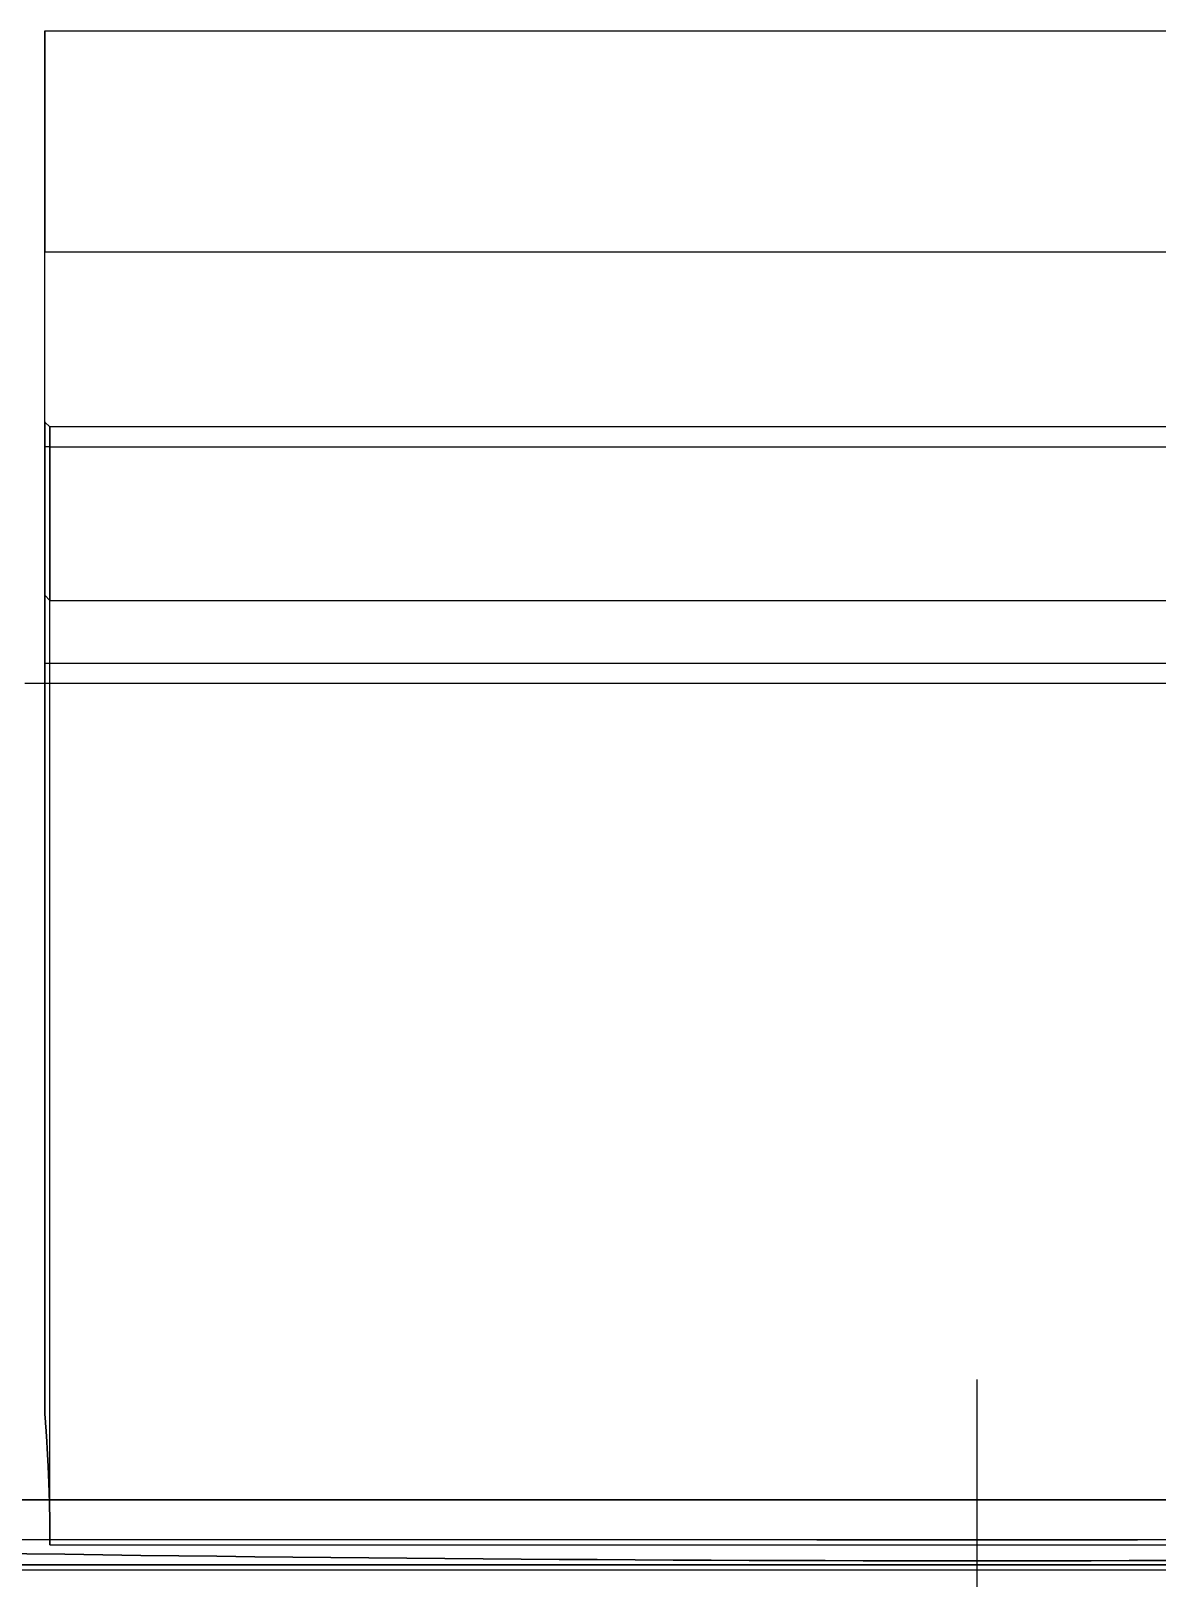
# Model space of a CAD drawing. Extents: x -20.3 to 9, y -60.3 to 4.7.
# Drawn here: x -2.95 to 0.561, y -0.119 to 4.707 of the extents above; entities that cross this region are included whole.
import ezdxf

# ---------------------------------------------------------------- set-up
doc = ezdxf.new("R2010")
doc.units = 0
doc.layers.get('0').update_dxf_attribs({"linetype": 'CONTINUOUS'})

# ---------------------------------------------------------------- blocks, each defined once
blk = doc.blocks.new('*U12')
at = {"color": 1}
for p, q in [((-2.9688, 2.6719, -8.4176), (2.9687, 2.6719, -8.4176)), ((-2.9844, -0.0937, -7.5744), (2.9844, -0.0937, -7.5744)), ((2.9687, -0.0781, -7.6364), (-2.9688, -0.0781, -7.6364))]:
    blk.add_line(p, q, dxfattribs=at)
at = {"color": 1, "extrusion": (2e-16, -1.2e-15, -1)}
blk.add_line((-2.9688, 2.6719, -8.4176), (2.9687, 2.6719, -8.4176), dxfattribs=at)
at = {"color": 1, "extrusion": (-2e-16, 0.702339, 0.711842)}
for p, q in [((-2.9844, -0.0937, -7.5744), (2.9844, -0.0937, -7.5744)), ((-2.9688, -0.0781, -7.5899), (2.9688, -0.0781, -7.5899))]:
    blk.add_line(p, q, dxfattribs=at)
at = {"color": 1, "extrusion": (0, 1, -4e-16)}
for p, q in [((-2.9688, -0.0781, -7.5899), (2.9688, -0.0781, -7.5899)), ((2.9687, -0.0781, -7.6364), (-2.9688, -0.0781, -7.6364))]:
    blk.add_line(p, q, dxfattribs=at)
at = {"color": 1}
for points in [[(-5.5627, -0.0781, -20.6132), (-2.4748, -0.0781, -17.5251), (-1.132, -0.0781, -16.1822), (-0.381, -0.0781, -15.431), (0.0988, -0.0781, -14.951), (0.4319, -0.0781, -14.6178), (0.6765, -0.0781, -14.373)], [(0.6765, -0.0781, -11.236), (0.4319, -0.0781, -10.9912), (0.0988, -0.0781, -10.658), (-0.381, -0.0781, -10.178), (-1.132, -0.0781, -9.4268), (-2.4748, -0.0781, -8.0839), (-5.5627, -0.0781, -4.9958)], [(-5.5627, -0.0781, -20.6132), (-2.4748, -0.0781, -17.5251), (-1.132, -0.0781, -16.1822), (-0.381, -0.0781, -15.431), (0.0988, -0.0781, -14.951), (0.4319, -0.0781, -14.6178), (0.6765, -0.0781, -14.373)], [(0.6765, -0.0781, -11.236), (0.4319, -0.0781, -10.9912), (0.0988, -0.0781, -10.658), (-0.381, -0.0781, -10.178), (-1.132, -0.0781, -9.4268), (-2.4748, -0.0781, -8.0839), (-5.5627, -0.0781, -4.9958)], [(1.132, -0.0781, -9.4268), (0.381, -0.0781, -10.178), (-0.0988, -0.0781, -10.658), (-0.4319, -0.0781, -10.9912), (-0.6765, -0.0781, -11.236), (-0.8639, -0.0781, -11.4235), (-1.0119, -0.0781, -11.5717), (-1.1318, -0.0781, -11.6918), (-1.2309, -0.0781, -11.7911), (-1.3142, -0.0781, -11.8746), (-1.3852, -0.0781, -11.9457), (-1.4464, -0.0781, -12.0071), (-1.4997, -0.0781, -12.0606), (-1.5466, -0.0781, -12.1076), (-1.5881, -0.0781, -12.1493), (-1.6251, -0.0781, -12.1865), (-1.6583, -0.0781, -12.2199), (-1.6883, -0.0781, -12.2501), (-1.7155, -0.0781, -12.2774), (-1.7403, -0.0781, -12.3024), (-1.7629, -0.0781, -12.3252), (-1.7837, -0.0781, -12.3462), (-1.8029, -0.0781, -12.3655), (-1.8206, -0.0781, -12.3834), (-1.837, -0.0781, -12.4), (-1.8522, -0.0781, -12.4155), (-1.8665, -0.0781, -12.4299), (-1.8798, -0.0781, -12.4434), (-1.8922, -0.0781, -12.456), (-1.9038, -0.0781, -12.4678), (-1.9148, -0.0781, -12.479), (-1.9251, -0.0781, -12.4895), (-1.9348, -0.0781, -12.4994), (-1.944, -0.0781, -12.5088), (-1.9527, -0.0781, -12.5177), (-1.961, -0.0781, -12.5261), (-1.9688, -0.0781, -12.5342), (-1.9762, -0.0781, -12.5418), (-1.9833, -0.0781, -12.5491), (-1.99, -0.0781, -12.556), (-1.9964, -0.0781, -12.5626), (-2.0025, -0.0781, -12.5689), (-2.0084, -0.0781, -12.575), (-2.014, -0.0781, -12.5808), (-2.0193, -0.0781, -12.5863), (-2.0244, -0.0781, -12.5917), (-2.0294, -0.0781, -12.5968), (-2.0341, -0.0781, -12.6017), (-2.0386, -0.0781, -12.6065), (-2.0429, -0.0781, -12.611), (-2.0471, -0.0781, -12.6154), (-2.0511, -0.0781, -12.6197), (-2.055, -0.0781, -12.6238), (-2.0587, -0.0781, -12.6277), (-2.0623, -0.0781, -12.6315), (-2.0658, -0.0781, -12.6352), (-2.0692, -0.0781, -12.6388), (-2.0724, -0.0781, -12.6423), (-2.0755, -0.0781, -12.6456), (-2.0785, -0.0781, -12.6489), (-2.0815, -0.0781, -12.652), (-2.0843, -0.0781, -12.6551), (-2.087, -0.0781, -12.658), (-2.0897, -0.0781, -12.6609), (-2.0922, -0.0781, -12.6637), (-2.0947, -0.0781, -12.6665), (-2.0971, -0.0781, -12.6691), (-2.0995, -0.0781, -12.6717), (-2.1017, -0.0781, -12.6742), (-2.104, -0.0781, -12.6766), (-2.1061, -0.0781, -12.679), (-2.1082, -0.0781, -12.6814), (-2.1102, -0.0781, -12.6836), (-2.1121, -0.0781, -12.6858), (-2.1141, -0.0781, -12.688), (-2.1159, -0.0781, -12.6901), (-2.1177, -0.0781, -12.6922), (-2.1195, -0.0781, -12.6942), (-2.1212, -0.0781, -12.6961), (-2.1228, -0.0781, -12.6981), (-2.1244, -0.0781, -12.6999), (-2.126, -0.0781, -12.7018), (-2.1276, -0.0781, -12.7036), (-2.1291, -0.0781, -12.7054), (-2.1305, -0.0781, -12.7071), (-2.1319, -0.0781, -12.7088), (-2.1333, -0.0781, -12.7104), (-2.1347, -0.0781, -12.7121), (-2.136, -0.0781, -12.7136), (-2.1373, -0.0781, -12.7152), (-2.1385, -0.0781, -12.7167), (-2.1397, -0.0781, -12.7183), (-2.1409, -0.0781, -12.7197), (-2.1421, -0.0781, -12.7212), (-2.1432, -0.0781, -12.7226), (-2.1444, -0.0781, -12.724), (-2.1454, -0.0781, -12.7254), (-2.1465, -0.0781, -12.7267), (-2.1475, -0.0781, -12.7281), (-2.1485, -0.0781, -12.7294), (-2.1495, -0.0781, -12.7307), (-2.1505, -0.0781, -12.7319), (-2.1514, -0.0781, -12.7332), (-2.1524, -0.0781, -12.7344), (-2.1532, -0.0781, -12.7356), (-2.1541, -0.0781, -12.7368), (-2.155, -0.0781, -12.738), (-2.1558, -0.0781, -12.7391), (-2.1566, -0.0781, -12.7403), (-2.1574, -0.0781, -12.7414), (-2.1582, -0.0781, -12.7425), (-2.159, -0.0781, -12.7436), (-2.1597, -0.0781, -12.7447), (-2.1605, -0.0781, -12.7457), (-2.1612, -0.0781, -12.7468), (-2.1619, -0.0781, -12.7478), (-2.1626, -0.0781, -12.7488), (-2.1632, -0.0781, -12.7498), (-2.1639, -0.0781, -12.7508), (-2.1645, -0.0781, -12.7518), (-2.1651, -0.0781, -12.7528), (-2.1657, -0.0781, -12.7537), (-2.1663, -0.0781, -12.7547), (-2.1669, -0.0781, -12.7556), (-2.1675, -0.0781, -12.7566), (-2.168, -0.0781, -12.7575), (-2.1686, -0.0781, -12.7584), (-2.1691, -0.0781, -12.7593), (-2.1696, -0.0781, -12.7602), (-2.1701, -0.0781, -12.761), (-2.1706, -0.0781, -12.7619), (-2.1711, -0.0781, -12.7628), (-2.1716, -0.0781, -12.7636), (-2.172, -0.0781, -12.7645), (-2.1725, -0.0781, -12.7653), (-2.1729, -0.0781, -12.7661), (-2.1734, -0.0781, -12.767), (-2.1738, -0.0781, -12.7678), (-2.1742, -0.0781, -12.7686), (-2.1746, -0.0781, -12.7694), (-2.1749, -0.0781, -12.7702), (-2.1753, -0.0781, -12.771), (-2.1757, -0.0781, -12.7717), (-2.1761, -0.0781, -12.7725), (-2.1764, -0.0781, -12.7733), (-2.1767, -0.0781, -12.7741), (-2.1771, -0.0781, -12.7748), (-2.1774, -0.0781, -12.7756), (-2.1777, -0.0781, -12.7763), (-2.178, -0.0781, -12.7771), (-2.1783, -0.0781, -12.7778), (-2.1786, -0.0781, -12.7785), (-2.1789, -0.0781, -12.7793), (-2.1791, -0.0781, -12.78), (-2.1794, -0.0781, -12.7807), (-2.1796, -0.0781, -12.7814), (-2.1799, -0.0781, -12.7821), (-2.1801, -0.0781, -12.7828), (-2.1803, -0.0781, -12.7835), (-2.1806, -0.0781, -12.7842), (-2.1808, -0.0781, -12.7849), (-2.181, -0.0781, -12.7856), (-2.1812, -0.0781, -12.7863), (-2.1814, -0.0781, -12.787), (-2.1815, -0.0781, -12.7877), (-2.1817, -0.0781, -12.7884), (-2.1819, -0.0781, -12.789), (-2.182, -0.0781, -12.7897), (-2.1822, -0.0781, -12.7904), (-2.1823, -0.0781, -12.7911), (-2.1825, -0.0781, -12.7917), (-2.1826, -0.0781, -12.7924), (-2.1827, -0.0781, -12.7931), (-2.1828, -0.0781, -12.7937), (-2.1829, -0.0781, -12.7944), (-2.183, -0.0781, -12.795), (-2.1831, -0.0781, -12.7957), (-2.1832, -0.0781, -12.7964), (-2.1833, -0.0781, -12.797), (-2.1834, -0.0781, -12.7977), (-2.1835, -0.0781, -12.7983), (-2.1835, -0.0781, -12.799), (-2.1836, -0.0781, -12.7996), (-2.1836, -0.0781, -12.8003), (-2.1837, -0.0781, -12.8009), (-2.1837, -0.0781, -12.8016), (-2.1837, -0.0781, -12.8022), (-2.1837, -0.0781, -12.8029), (-2.1837, -0.0781, -12.8035), (-2.1837, -0.0781, -12.8042), (-2.1837, -0.0781, -12.8048), (-2.1837, -0.0781, -12.8055), (-2.1837, -0.0781, -12.8061), (-2.1837, -0.0781, -12.8068), (-2.1837, -0.0781, -12.8074), (-2.1837, -0.0781, -12.8081), (-2.1836, -0.0781, -12.8087), (-2.1836, -0.0781, -12.8094), (-2.1835, -0.0781, -12.81), (-2.1835, -0.0781, -12.8107), (-2.1834, -0.0781, -12.8113), (-2.1833, -0.0781, -12.812), (-2.1832, -0.0781, -12.8126), (-2.1831, -0.0781, -12.8133), (-2.183, -0.0781, -12.8139), (-2.1829, -0.0781, -12.8146), (-2.1828, -0.0781, -12.8153), (-2.1827, -0.0781, -12.8159), (-2.1826, -0.0781, -12.8166), (-2.1825, -0.0781, -12.8172), (-2.1823, -0.0781, -12.8179), (-2.1822, -0.0781, -12.8186), (-2.182, -0.0781, -12.8193), (-2.1819, -0.0781, -12.8199), (-2.1817, -0.0781, -12.8206), (-2.1815, -0.0781, -12.8213), (-2.1814, -0.0781, -12.822), (-2.1812, -0.0781, -12.8227), (-2.181, -0.0781, -12.8234), (-2.1808, -0.0781, -12.824), (-2.1806, -0.0781, -12.8247), (-2.1803, -0.0781, -12.8254), (-2.1801, -0.0781, -12.8261), (-2.1799, -0.0781, -12.8269), (-2.1796, -0.0781, -12.8276), (-2.1794, -0.0781, -12.8283), (-2.1791, -0.0781, -12.829), (-2.1789, -0.0781, -12.8297), (-2.1786, -0.0781, -12.8305), (-2.1783, -0.0781, -12.8312), (-2.178, -0.0781, -12.8319), (-2.1777, -0.0781, -12.8327), (-2.1774, -0.0781, -12.8334), (-2.1771, -0.0781, -12.8342), (-2.1767, -0.0781, -12.8349), (-2.1764, -0.0781, -12.8357), (-2.1761, -0.0781, -12.8365), (-2.1757, -0.0781, -12.8372), (-2.1753, -0.0781, -12.838), (-2.1749, -0.0781, -12.8388), (-2.1746, -0.0781, -12.8396), (-2.1742, -0.0781, -12.8404), (-2.1738, -0.0781, -12.8412), (-2.1734, -0.0781, -12.842), (-2.1729, -0.0781, -12.8428), (-2.1725, -0.0781, -12.8437), (-2.172, -0.0781, -12.8445), (-2.1716, -0.0781, -12.8453), (-2.1711, -0.0781, -12.8462), (-2.1706, -0.0781, -12.8471), (-2.1701, -0.0781, -12.8479), (-2.1696, -0.0781, -12.8488), (-2.1691, -0.0781, -12.8497), (-2.1686, -0.0781, -12.8506), (-2.168, -0.0781, -12.8515), (-2.1675, -0.0781, -12.8524), (-2.1669, -0.0781, -12.8533), (-2.1663, -0.0781, -12.8543), (-2.1657, -0.0781, -12.8552), (-2.1651, -0.0781, -12.8562), (-2.1645, -0.0781, -12.8572), (-2.1639, -0.0781, -12.8581), (-2.1632, -0.0781, -12.8591), (-2.1626, -0.0781, -12.8602), (-2.1619, -0.0781, -12.8612), (-2.1612, -0.0781, -12.8622), (-2.1605, -0.0781, -12.8633), (-2.1597, -0.0781, -12.8643), (-2.159, -0.0781, -12.8654), (-2.1582, -0.0781, -12.8665), (-2.1574, -0.0781, -12.8676), (-2.1566, -0.0781, -12.8687), (-2.1558, -0.0781, -12.8698), (-2.155, -0.0781, -12.871), (-2.1541, -0.0781, -12.8722), (-2.1532, -0.0781, -12.8734), (-2.1524, -0.0781, -12.8746), (-2.1514, -0.0781, -12.8758), (-2.1505, -0.0781, -12.877), (-2.1495, -0.0781, -12.8783), (-2.1485, -0.0781, -12.8796), (-2.1475, -0.0781, -12.8809), (-2.1465, -0.0781, -12.8822), (-2.1454, -0.0781, -12.8836), (-2.1444, -0.0781, -12.885), (-2.1432, -0.0781, -12.8864), (-2.1421, -0.0781, -12.8878), (-2.1409, -0.0781, -12.8892), (-2.1397, -0.0781, -12.8907), (-2.1385, -0.0781, -12.8922), (-2.1373, -0.0781, -12.8938), (-2.136, -0.0781, -12.8953), (-2.1347, -0.0781, -12.8969), (-2.1333, -0.0781, -12.8985), (-2.1319, -0.0781, -12.9002), (-2.1305, -0.0781, -12.9019), (-2.1291, -0.0781, -12.9036), (-2.1276, -0.0781, -12.9054), (-2.126, -0.0781, -12.9072), (-2.1244, -0.0781, -12.909), (-2.1228, -0.0781, -12.9109), (-2.1212, -0.0781, -12.9128), (-2.1195, -0.0781, -12.9148), (-2.1177, -0.0781, -12.9168), (-2.1159, -0.0781, -12.9189), (-2.1141, -0.0781, -12.921), (-2.1121, -0.0781, -12.9231), (-2.1102, -0.0781, -12.9254), (-2.1082, -0.0781, -12.9276), (-2.1061, -0.0781, -12.9299), (-2.104, -0.0781, -12.9323), (-2.1017, -0.0781, -12.9348), (-2.0995, -0.0781, -12.9373), (-2.0971, -0.0781, -12.9399), (-2.0947, -0.0781, -12.9425), (-2.0922, -0.0781, -12.9452), (-2.0897, -0.0781, -12.9481), (-2.087, -0.0781, -12.9509), (-2.0843, -0.0781, -12.9539), (-2.0815, -0.0781, -12.957), (-2.0785, -0.0781, -12.9601), (-2.0755, -0.0781, -12.9634), (-2.0724, -0.0781, -12.9667), (-2.0692, -0.0781, -12.9702), (-2.0658, -0.0781, -12.9738), (-2.0623, -0.0781, -12.9774), (-2.0587, -0.0781, -12.9813), (-2.055, -0.0781, -12.9852), (-2.0511, -0.0781, -12.9893), (-2.0471, -0.0781, -12.9936), (-2.0429, -0.0781, -12.998), (-2.0386, -0.0781, -13.0025), (-2.0341, -0.0781, -13.0073), (-2.0294, -0.0781, -13.0122), (-2.0244, -0.0781, -13.0173), (-2.0193, -0.0781, -13.0226), (-2.014, -0.0781, -13.0282), (-2.0084, -0.0781, -13.034), (-2.0025, -0.0781, -13.04), (-1.9964, -0.0781, -13.0464), (-1.99, -0.0781, -13.053), (-1.9833, -0.0781, -13.0599), (-1.9762, -0.0781, -13.0672), (-1.9688, -0.0781, -13.0748), (-1.961, -0.0781, -13.0828), (-1.9527, -0.0781, -13.0913), (-1.944, -0.0781, -13.1002), (-1.9348, -0.0781, -13.1096), (-1.9251, -0.0781, -13.1195), (-1.9148, -0.0781, -13.13), (-1.9038, -0.0781, -13.1411), (-1.8922, -0.0781, -13.153), (-1.8798, -0.0781, -13.1656), (-1.8665, -0.0781, -13.1791), (-1.8522, -0.0781, -13.1935), (-1.837, -0.0781, -13.2089), (-1.8206, -0.0781, -13.2255), (-1.8029, -0.0781, -13.2434), (-1.7837, -0.0781, -13.2628), (-1.7629, -0.0781, -13.2838), (-1.7403, -0.0781, -13.3066), (-1.7155, -0.0781, -13.3315), (-1.6883, -0.0781, -13.3589), (-1.6583, -0.0781, -13.3891), (-1.6251, -0.0781, -13.4225), (-1.5881, -0.0781, -13.4596), (-1.5466, -0.0781, -13.5013), (-1.4997, -0.0781, -13.5484), (-1.4464, -0.0781, -13.6019), (-1.3852, -0.0781, -13.6632), (-1.3142, -0.0781, -13.7344), (-1.2309, -0.0781, -13.8179), (-1.1318, -0.0781, -13.9172), (-1.0119, -0.0781, -14.0373), (-0.8639, -0.0781, -14.1855), (-0.6765, -0.0781, -14.373), (-0.4319, -0.0781, -14.6178), (-0.0988, -0.0781, -14.951), (0.381, -0.0781, -15.431), (1.132, -0.0781, -16.1822)], [(1.132, -0.0781, -9.4268), (0.381, -0.0781, -10.178), (-0.0988, -0.0781, -10.658), (-0.4319, -0.0781, -10.9912), (-0.6765, -0.0781, -11.236), (-0.8639, -0.0781, -11.4235), (-1.0119, -0.0781, -11.5717), (-1.1318, -0.0781, -11.6918), (-1.2309, -0.0781, -11.7911), (-1.3142, -0.0781, -11.8746), (-1.3852, -0.0781, -11.9457), (-1.4464, -0.0781, -12.0071), (-1.4997, -0.0781, -12.0606), (-1.5466, -0.0781, -12.1076), (-1.5881, -0.0781, -12.1493), (-1.6251, -0.0781, -12.1865), (-1.6583, -0.0781, -12.2199), (-1.6883, -0.0781, -12.2501), (-1.7155, -0.0781, -12.2774), (-1.7403, -0.0781, -12.3024), (-1.7629, -0.0781, -12.3252), (-1.7837, -0.0781, -12.3462), (-1.8029, -0.0781, -12.3655), (-1.8206, -0.0781, -12.3834), (-1.837, -0.0781, -12.4), (-1.8522, -0.0781, -12.4155), (-1.8665, -0.0781, -12.4299), (-1.8798, -0.0781, -12.4434), (-1.8922, -0.0781, -12.456), (-1.9038, -0.0781, -12.4678), (-1.9148, -0.0781, -12.479), (-1.9251, -0.0781, -12.4895), (-1.9348, -0.0781, -12.4994), (-1.944, -0.0781, -12.5088), (-1.9527, -0.0781, -12.5177), (-1.961, -0.0781, -12.5261), (-1.9688, -0.0781, -12.5342), (-1.9762, -0.0781, -12.5418), (-1.9833, -0.0781, -12.5491), (-1.99, -0.0781, -12.556), (-1.9964, -0.0781, -12.5626), (-2.0025, -0.0781, -12.5689), (-2.0084, -0.0781, -12.575), (-2.014, -0.0781, -12.5808), (-2.0193, -0.0781, -12.5863), (-2.0244, -0.0781, -12.5917), (-2.0294, -0.0781, -12.5968), (-2.0341, -0.0781, -12.6017), (-2.0386, -0.0781, -12.6065), (-2.0429, -0.0781, -12.611), (-2.0471, -0.0781, -12.6154), (-2.0511, -0.0781, -12.6197), (-2.055, -0.0781, -12.6238), (-2.0587, -0.0781, -12.6277), (-2.0623, -0.0781, -12.6315), (-2.0658, -0.0781, -12.6352), (-2.0692, -0.0781, -12.6388), (-2.0724, -0.0781, -12.6423), (-2.0755, -0.0781, -12.6456), (-2.0785, -0.0781, -12.6489), (-2.0815, -0.0781, -12.652), (-2.0843, -0.0781, -12.6551), (-2.087, -0.0781, -12.658), (-2.0897, -0.0781, -12.6609), (-2.0922, -0.0781, -12.6637), (-2.0947, -0.0781, -12.6665), (-2.0971, -0.0781, -12.6691), (-2.0995, -0.0781, -12.6717), (-2.1017, -0.0781, -12.6742), (-2.104, -0.0781, -12.6766), (-2.1061, -0.0781, -12.679), (-2.1082, -0.0781, -12.6814), (-2.1102, -0.0781, -12.6836), (-2.1121, -0.0781, -12.6858), (-2.1141, -0.0781, -12.688), (-2.1159, -0.0781, -12.6901), (-2.1177, -0.0781, -12.6922), (-2.1195, -0.0781, -12.6942), (-2.1212, -0.0781, -12.6961), (-2.1228, -0.0781, -12.6981), (-2.1244, -0.0781, -12.6999), (-2.126, -0.0781, -12.7018), (-2.1276, -0.0781, -12.7036), (-2.1291, -0.0781, -12.7054), (-2.1305, -0.0781, -12.7071), (-2.1319, -0.0781, -12.7088), (-2.1333, -0.0781, -12.7104), (-2.1347, -0.0781, -12.7121), (-2.136, -0.0781, -12.7136), (-2.1373, -0.0781, -12.7152), (-2.1385, -0.0781, -12.7167), (-2.1397, -0.0781, -12.7183), (-2.1409, -0.0781, -12.7197), (-2.1421, -0.0781, -12.7212), (-2.1432, -0.0781, -12.7226), (-2.1444, -0.0781, -12.724), (-2.1454, -0.0781, -12.7254), (-2.1465, -0.0781, -12.7267), (-2.1475, -0.0781, -12.7281), (-2.1485, -0.0781, -12.7294), (-2.1495, -0.0781, -12.7307), (-2.1505, -0.0781, -12.7319), (-2.1514, -0.0781, -12.7332), (-2.1524, -0.0781, -12.7344), (-2.1532, -0.0781, -12.7356), (-2.1541, -0.0781, -12.7368), (-2.155, -0.0781, -12.738), (-2.1558, -0.0781, -12.7391), (-2.1566, -0.0781, -12.7403), (-2.1574, -0.0781, -12.7414), (-2.1582, -0.0781, -12.7425), (-2.159, -0.0781, -12.7436), (-2.1597, -0.0781, -12.7447), (-2.1605, -0.0781, -12.7457), (-2.1612, -0.0781, -12.7468), (-2.1619, -0.0781, -12.7478), (-2.1626, -0.0781, -12.7488), (-2.1632, -0.0781, -12.7498), (-2.1639, -0.0781, -12.7508), (-2.1645, -0.0781, -12.7518), (-2.1651, -0.0781, -12.7528), (-2.1657, -0.0781, -12.7537), (-2.1663, -0.0781, -12.7547), (-2.1669, -0.0781, -12.7556), (-2.1675, -0.0781, -12.7566), (-2.168, -0.0781, -12.7575), (-2.1686, -0.0781, -12.7584), (-2.1691, -0.0781, -12.7593), (-2.1696, -0.0781, -12.7602), (-2.1701, -0.0781, -12.761), (-2.1706, -0.0781, -12.7619), (-2.1711, -0.0781, -12.7628), (-2.1716, -0.0781, -12.7636), (-2.172, -0.0781, -12.7645), (-2.1725, -0.0781, -12.7653), (-2.1729, -0.0781, -12.7661), (-2.1734, -0.0781, -12.767), (-2.1738, -0.0781, -12.7678), (-2.1742, -0.0781, -12.7686), (-2.1746, -0.0781, -12.7694), (-2.1749, -0.0781, -12.7702), (-2.1753, -0.0781, -12.771), (-2.1757, -0.0781, -12.7717), (-2.1761, -0.0781, -12.7725), (-2.1764, -0.0781, -12.7733), (-2.1767, -0.0781, -12.7741), (-2.1771, -0.0781, -12.7748), (-2.1774, -0.0781, -12.7756), (-2.1777, -0.0781, -12.7763), (-2.178, -0.0781, -12.7771), (-2.1783, -0.0781, -12.7778), (-2.1786, -0.0781, -12.7785), (-2.1789, -0.0781, -12.7793), (-2.1791, -0.0781, -12.78), (-2.1794, -0.0781, -12.7807), (-2.1796, -0.0781, -12.7814), (-2.1799, -0.0781, -12.7821), (-2.1801, -0.0781, -12.7828), (-2.1803, -0.0781, -12.7835), (-2.1806, -0.0781, -12.7842), (-2.1808, -0.0781, -12.7849), (-2.181, -0.0781, -12.7856), (-2.1812, -0.0781, -12.7863), (-2.1814, -0.0781, -12.787), (-2.1815, -0.0781, -12.7877), (-2.1817, -0.0781, -12.7884), (-2.1819, -0.0781, -12.789), (-2.182, -0.0781, -12.7897), (-2.1822, -0.0781, -12.7904), (-2.1823, -0.0781, -12.7911), (-2.1825, -0.0781, -12.7917), (-2.1826, -0.0781, -12.7924), (-2.1827, -0.0781, -12.7931), (-2.1828, -0.0781, -12.7937), (-2.1829, -0.0781, -12.7944), (-2.183, -0.0781, -12.795), (-2.1831, -0.0781, -12.7957), (-2.1832, -0.0781, -12.7964), (-2.1833, -0.0781, -12.797), (-2.1834, -0.0781, -12.7977), (-2.1835, -0.0781, -12.7983), (-2.1835, -0.0781, -12.799), (-2.1836, -0.0781, -12.7996), (-2.1836, -0.0781, -12.8003), (-2.1837, -0.0781, -12.8009), (-2.1837, -0.0781, -12.8016), (-2.1837, -0.0781, -12.8022), (-2.1837, -0.0781, -12.8029), (-2.1837, -0.0781, -12.8035), (-2.1837, -0.0781, -12.8042), (-2.1837, -0.0781, -12.8048), (-2.1837, -0.0781, -12.8055), (-2.1837, -0.0781, -12.8061), (-2.1837, -0.0781, -12.8068), (-2.1837, -0.0781, -12.8074), (-2.1837, -0.0781, -12.8081), (-2.1836, -0.0781, -12.8087), (-2.1836, -0.0781, -12.8094), (-2.1835, -0.0781, -12.81), (-2.1835, -0.0781, -12.8107), (-2.1834, -0.0781, -12.8113), (-2.1833, -0.0781, -12.812), (-2.1832, -0.0781, -12.8126), (-2.1831, -0.0781, -12.8133), (-2.183, -0.0781, -12.8139), (-2.1829, -0.0781, -12.8146), (-2.1828, -0.0781, -12.8153), (-2.1827, -0.0781, -12.8159), (-2.1826, -0.0781, -12.8166), (-2.1825, -0.0781, -12.8172), (-2.1823, -0.0781, -12.8179), (-2.1822, -0.0781, -12.8186), (-2.182, -0.0781, -12.8193), (-2.1819, -0.0781, -12.8199), (-2.1817, -0.0781, -12.8206), (-2.1815, -0.0781, -12.8213), (-2.1814, -0.0781, -12.822), (-2.1812, -0.0781, -12.8227), (-2.181, -0.0781, -12.8234), (-2.1808, -0.0781, -12.824), (-2.1806, -0.0781, -12.8247), (-2.1803, -0.0781, -12.8254), (-2.1801, -0.0781, -12.8261), (-2.1799, -0.0781, -12.8269), (-2.1796, -0.0781, -12.8276), (-2.1794, -0.0781, -12.8283), (-2.1791, -0.0781, -12.829), (-2.1789, -0.0781, -12.8297), (-2.1786, -0.0781, -12.8305), (-2.1783, -0.0781, -12.8312), (-2.178, -0.0781, -12.8319), (-2.1777, -0.0781, -12.8327), (-2.1774, -0.0781, -12.8334), (-2.1771, -0.0781, -12.8342), (-2.1767, -0.0781, -12.8349), (-2.1764, -0.0781, -12.8357), (-2.1761, -0.0781, -12.8365), (-2.1757, -0.0781, -12.8372), (-2.1753, -0.0781, -12.838), (-2.1749, -0.0781, -12.8388), (-2.1746, -0.0781, -12.8396), (-2.1742, -0.0781, -12.8404), (-2.1738, -0.0781, -12.8412), (-2.1734, -0.0781, -12.842), (-2.1729, -0.0781, -12.8428), (-2.1725, -0.0781, -12.8437), (-2.172, -0.0781, -12.8445), (-2.1716, -0.0781, -12.8453), (-2.1711, -0.0781, -12.8462), (-2.1706, -0.0781, -12.8471), (-2.1701, -0.0781, -12.8479), (-2.1696, -0.0781, -12.8488), (-2.1691, -0.0781, -12.8497), (-2.1686, -0.0781, -12.8506), (-2.168, -0.0781, -12.8515), (-2.1675, -0.0781, -12.8524), (-2.1669, -0.0781, -12.8533), (-2.1663, -0.0781, -12.8543), (-2.1657, -0.0781, -12.8552), (-2.1651, -0.0781, -12.8562), (-2.1645, -0.0781, -12.8572), (-2.1639, -0.0781, -12.8581), (-2.1632, -0.0781, -12.8591), (-2.1626, -0.0781, -12.8602), (-2.1619, -0.0781, -12.8612), (-2.1612, -0.0781, -12.8622), (-2.1605, -0.0781, -12.8633), (-2.1597, -0.0781, -12.8643), (-2.159, -0.0781, -12.8654), (-2.1582, -0.0781, -12.8665), (-2.1574, -0.0781, -12.8676), (-2.1566, -0.0781, -12.8687), (-2.1558, -0.0781, -12.8698), (-2.155, -0.0781, -12.871), (-2.1541, -0.0781, -12.8722), (-2.1532, -0.0781, -12.8734), (-2.1524, -0.0781, -12.8746), (-2.1514, -0.0781, -12.8758), (-2.1505, -0.0781, -12.877), (-2.1495, -0.0781, -12.8783), (-2.1485, -0.0781, -12.8796), (-2.1475, -0.0781, -12.8809), (-2.1465, -0.0781, -12.8822), (-2.1454, -0.0781, -12.8836), (-2.1444, -0.0781, -12.885), (-2.1432, -0.0781, -12.8864), (-2.1421, -0.0781, -12.8878), (-2.1409, -0.0781, -12.8892), (-2.1397, -0.0781, -12.8907), (-2.1385, -0.0781, -12.8922), (-2.1373, -0.0781, -12.8938), (-2.136, -0.0781, -12.8953), (-2.1347, -0.0781, -12.8969), (-2.1333, -0.0781, -12.8985), (-2.1319, -0.0781, -12.9002), (-2.1305, -0.0781, -12.9019), (-2.1291, -0.0781, -12.9036), (-2.1276, -0.0781, -12.9054), (-2.126, -0.0781, -12.9072), (-2.1244, -0.0781, -12.909), (-2.1228, -0.0781, -12.9109), (-2.1212, -0.0781, -12.9128), (-2.1195, -0.0781, -12.9148), (-2.1177, -0.0781, -12.9168), (-2.1159, -0.0781, -12.9189), (-2.1141, -0.0781, -12.921), (-2.1121, -0.0781, -12.9231), (-2.1102, -0.0781, -12.9254), (-2.1082, -0.0781, -12.9276), (-2.1061, -0.0781, -12.9299), (-2.104, -0.0781, -12.9323), (-2.1017, -0.0781, -12.9348), (-2.0995, -0.0781, -12.9373), (-2.0971, -0.0781, -12.9399), (-2.0947, -0.0781, -12.9425), (-2.0922, -0.0781, -12.9452), (-2.0897, -0.0781, -12.9481), (-2.087, -0.0781, -12.9509), (-2.0843, -0.0781, -12.9539), (-2.0815, -0.0781, -12.957), (-2.0785, -0.0781, -12.9601), (-2.0755, -0.0781, -12.9634), (-2.0724, -0.0781, -12.9667), (-2.0692, -0.0781, -12.9702), (-2.0658, -0.0781, -12.9738), (-2.0623, -0.0781, -12.9774), (-2.0587, -0.0781, -12.9813), (-2.055, -0.0781, -12.9852), (-2.0511, -0.0781, -12.9893), (-2.0471, -0.0781, -12.9936), (-2.0429, -0.0781, -12.998), (-2.0386, -0.0781, -13.0025), (-2.0341, -0.0781, -13.0073), (-2.0294, -0.0781, -13.0122), (-2.0244, -0.0781, -13.0173), (-2.0193, -0.0781, -13.0226), (-2.014, -0.0781, -13.0282), (-2.0084, -0.0781, -13.034), (-2.0025, -0.0781, -13.04), (-1.9964, -0.0781, -13.0464), (-1.99, -0.0781, -13.053), (-1.9833, -0.0781, -13.0599), (-1.9762, -0.0781, -13.0672), (-1.9688, -0.0781, -13.0748), (-1.961, -0.0781, -13.0828), (-1.9527, -0.0781, -13.0913), (-1.944, -0.0781, -13.1002), (-1.9348, -0.0781, -13.1096), (-1.9251, -0.0781, -13.1195), (-1.9148, -0.0781, -13.13), (-1.9038, -0.0781, -13.1411), (-1.8922, -0.0781, -13.153), (-1.8798, -0.0781, -13.1656), (-1.8665, -0.0781, -13.1791), (-1.8522, -0.0781, -13.1935), (-1.837, -0.0781, -13.2089), (-1.8206, -0.0781, -13.2255), (-1.8029, -0.0781, -13.2434), (-1.7837, -0.0781, -13.2628), (-1.7629, -0.0781, -13.2838), (-1.7403, -0.0781, -13.3066), (-1.7155, -0.0781, -13.3315), (-1.6883, -0.0781, -13.3589), (-1.6583, -0.0781, -13.3891), (-1.6251, -0.0781, -13.4225), (-1.5881, -0.0781, -13.4596), (-1.5466, -0.0781, -13.5013), (-1.4997, -0.0781, -13.5484), (-1.4464, -0.0781, -13.6019), (-1.3852, -0.0781, -13.6632), (-1.3142, -0.0781, -13.7344), (-1.2309, -0.0781, -13.8179), (-1.1318, -0.0781, -13.9172), (-1.0119, -0.0781, -14.0373), (-0.8639, -0.0781, -14.1855), (-0.6765, -0.0781, -14.373), (-0.4319, -0.0781, -14.6178), (-0.0988, -0.0781, -14.951), (0.381, -0.0781, -15.431), (1.132, -0.0781, -16.1822)]]:
    blk.add_polyline3d(points, dxfattribs=at)
blk = doc.blocks.new('*U13')
at = {"color": 2, "extrusion": (2e-16, 0.984808, 0.173648)}
for p, q in [((-2.9062, 4.7068, -8.3551), (2.9062, 4.7068, -8.3551)), ((-2.9062, 4.7068, -8.3551), (-2.9062, 4.0177, -4.4469)), ((-2.9062, 4.0177, -4.4469), (2.9062, 4.0177, -4.4469))]:
    blk.add_line(p, q, dxfattribs=at)
at = {"color": 2, "extrusion": (0, -7e-16, -1)}
for p, q in [((-2.9062, 4.7068, -8.3551), (2.9062, 4.7068, -8.3551)), ((-2.9062, 2.7344, -8.3551), (-2.9062, 4.7068, -8.3551)), ((-2.9062, 2.7344, -8.3551), (2.9062, 2.7344, -8.3551))]:
    blk.add_line(p, q, dxfattribs=at)
at = {"color": 2, "extrusion": (-1, 2e-16, 0)}
for p, q in [((-2.9062, 4.7068, -8.3551), (-2.9062, 4.0177, -4.4469)), ((-2.9062, 2.7344, -8.3551), (-2.9062, 4.7068, -8.3551)), ((-2.9062, 2.9464, -4.4329), (-2.9062, 4.0177, -4.4469)), ((-2.9062, 2.9464, -4.4329), (-2.9062, 3.4868, -7.4978)), ((-2.9062, 3.4099, -7.5895), (-2.9062, 0.3884, -7.5895))]:
    blk.add_line(p, q, dxfattribs=at)
at = {"color": 2, "extrusion": (0, 0.013099, 0.999914)}
for p, q in [((-2.9062, 2.9464, -4.4329), (-2.9062, 4.0177, -4.4469)), ((-2.9062, 4.0177, -4.4469), (2.9062, 4.0177, -4.4469)), ((-2.8906, 2.9305, -4.4326), (-2.9062, 2.9464, -4.4329)), ((-2.8906, 2.9305, -4.4326), (2.8906, 2.9305, -4.4326))]:
    blk.add_line(p, q, dxfattribs=at)
at = {"color": 2}
for p, q in [((-2.8906, 3.4714, -7.5005), (-2.9062, 3.4868, -7.4978)), ((2.8906, 3.4714, -7.5005), (-2.8906, 3.4714, -7.5005)), ((-2.8906, 3.4099, -7.5739), (-2.9062, 3.4099, -7.5895)), ((-2.8906, 3.4099, -7.5739), (2.8906, 3.4099, -7.5739)), ((-2.8906, -0.0156, -7.5739), (-2.8906, 3.4099, -7.5739)), ((-2.8906, 3.4099, -7.5739), (2.8906, 3.4099, -7.5739)), ((-2.9062, 2.7344, -8.3551), (2.9062, 2.7344, -8.3551)), ((-2.8906, -0.0156, -7.5739), (2.8906, -0.0156, -7.5739)), ((-2.8906, -0.0156, -7.5739), (2.8906, -0.0156, -7.5739))]:
    blk.add_line(p, q, dxfattribs=at)
at = {"color": 2, "extrusion": (-0.707107, -0.696364, -0.122788)}
for p, q in [((-2.9062, 2.9464, -4.4329), (-2.9062, 3.4868, -7.4978)), ((-2.8906, 3.4714, -7.5005), (-2.9062, 3.4868, -7.4978)), ((-2.8906, 3.4714, -7.5005), (-2.8906, 2.9305, -4.4326)), ((-2.8906, 2.9305, -4.4326), (-2.9062, 2.9464, -4.4329))]:
    blk.add_line(p, q, dxfattribs=at)
at = {"color": 2, "extrusion": (-2e-16, -0.984808, -0.173648)}
for p, q in [((-2.8906, 3.4714, -7.5005), (-2.8906, 2.9305, -4.4326)), ((2.8906, 3.4714, -7.5005), (-2.8906, 3.4714, -7.5005)), ((-2.8906, 2.9305, -4.4326), (2.8906, 2.9305, -4.4326))]:
    blk.add_line(p, q, dxfattribs=at)
at = {"color": 2, "extrusion": (-0.707107, 6e-16, 0.707107)}
for p, q in [((-2.9062, 3.4099, -7.5895), (-2.9062, 0.3884, -7.5895)), ((-2.8906, 3.4099, -7.5739), (-2.9062, 3.4099, -7.5895)), ((-2.8906, -0.0156, -7.5739), (-2.8906, 3.4099, -7.5739))]:
    blk.add_line(p, q, dxfattribs=at)
at = {"color": 2}
for points in [[(-2.8906, -0.0156, -7.5739), (-2.8906, -0.0125, -7.5739), (-2.8906, -0.0093, -7.5739), (-2.8906, -0.0061, -7.5739), (-2.8906, -0.003, -7.5739), (-2.8906, 0.0002, -7.5739), (-2.8907, 0.0033, -7.5739), (-2.8907, 0.0065, -7.5739), (-2.8907, 0.0096, -7.5739), (-2.8907, 0.0128, -7.5739), (-2.8907, 0.016, -7.574), (-2.8907, 0.0191, -7.574), (-2.8908, 0.0223, -7.574), (-2.8908, 0.0254, -7.574), (-2.8908, 0.0286, -7.574), (-2.8908, 0.0318, -7.5741), (-2.8909, 0.0349, -7.5741), (-2.8909, 0.0381, -7.5741), (-2.8909, 0.0412, -7.5742), (-2.891, 0.0444, -7.5742), (-2.891, 0.0476, -7.5743), (-2.891, 0.0507, -7.5743), (-2.8911, 0.0539, -7.5743), (-2.8911, 0.057, -7.5744), (-2.8912, 0.0602, -7.5744), (-2.8912, 0.0634, -7.5745), (-2.8913, 0.0665, -7.5745), (-2.8913, 0.0697, -7.5746), (-2.8914, 0.0728, -7.5746), (-2.8914, 0.076, -7.5747), (-2.8915, 0.0792, -7.5747), (-2.8915, 0.0823, -7.5748), (-2.8916, 0.0855, -7.5748), (-2.8917, 0.0886, -7.5749), (-2.8917, 0.0918, -7.575), (-2.8918, 0.0949, -7.575), (-2.8919, 0.0981, -7.5751), (-2.8919, 0.1013, -7.5752), (-2.892, 0.1044, -7.5752), (-2.8921, 0.1076, -7.5753), (-2.8921, 0.1107, -7.5754), (-2.8922, 0.1139, -7.5755), (-2.8923, 0.1171, -7.5755), (-2.8924, 0.1202, -7.5756), (-2.8925, 0.1234, -7.5757), (-2.8926, 0.1265, -7.5758), (-2.8926, 0.1297, -7.5759), (-2.8927, 0.1328, -7.576), (-2.8928, 0.136, -7.5761), (-2.8929, 0.1392, -7.5762), (-2.893, 0.1423, -7.5762), (-2.8931, 0.1455, -7.5763), (-2.8932, 0.1486, -7.5764), (-2.8933, 0.1518, -7.5765), (-2.8934, 0.155, -7.5766), (-2.8935, 0.1581, -7.5767), (-2.8936, 0.1613, -7.5769), (-2.8937, 0.1644, -7.577), (-2.8938, 0.1676, -7.5771), (-2.8939, 0.1707, -7.5772), (-2.8941, 0.1739, -7.5773), (-2.8942, 0.1771, -7.5774), (-2.8943, 0.1802, -7.5775), (-2.8944, 0.1834, -7.5777), (-2.8945, 0.1865, -7.5778), (-2.8947, 0.1897, -7.5779), (-2.8948, 0.1928, -7.578), (-2.8949, 0.196, -7.5781), (-2.895, 0.1992, -7.5783), (-2.8952, 0.2023, -7.5784), (-2.8953, 0.2055, -7.5785), (-2.8954, 0.2086, -7.5787), (-2.8956, 0.2118, -7.5788), (-2.8957, 0.2149, -7.5789), (-2.8958, 0.2181, -7.5791), (-2.896, 0.2212, -7.5792), (-2.8961, 0.2244, -7.5794), (-2.8963, 0.2276, -7.5795), (-2.8964, 0.2307, -7.5797), (-2.8966, 0.2339, -7.5798), (-2.8967, 0.237, -7.58), (-2.8969, 0.2402, -7.5801), (-2.897, 0.2433, -7.5803), (-2.8972, 0.2465, -7.5804), (-2.8974, 0.2496, -7.5806), (-2.8975, 0.2528, -7.5808), (-2.8977, 0.256, -7.5809), (-2.8979, 0.2591, -7.5811), (-2.898, 0.2623, -7.5812), (-2.8982, 0.2654, -7.5814), (-2.8984, 0.2686, -7.5816), (-2.8985, 0.2717, -7.5818), (-2.8987, 0.2749, -7.5819), (-2.8989, 0.278, -7.5821), (-2.899, 0.2812, -7.5823), (-2.8992, 0.2843, -7.5825), (-2.8994, 0.2875, -7.5827), (-2.8996, 0.2907, -7.5828), (-2.8998, 0.2938, -7.583), (-2.9, 0.297, -7.5832), (-2.9002, 0.3001, -7.5834), (-2.9004, 0.3033, -7.5836), (-2.9005, 0.3064, -7.5838), (-2.9007, 0.3096, -7.584), (-2.9009, 0.3127, -7.5842), (-2.9011, 0.3159, -7.5844), (-2.9013, 0.319, -7.5846), (-2.9015, 0.3222, -7.5848), (-2.9017, 0.3253, -7.585), (-2.902, 0.3285, -7.5852), (-2.9022, 0.3317, -7.5854), (-2.9024, 0.3348, -7.5856), (-2.9026, 0.338, -7.5858), (-2.9028, 0.3411, -7.586), (-2.903, 0.3443, -7.5863), (-2.9032, 0.3474, -7.5865), (-2.9035, 0.3506, -7.5867), (-2.9037, 0.3537, -7.5869), (-2.9039, 0.3569, -7.5871), (-2.9041, 0.36, -7.5874), (-2.9044, 0.3632, -7.5876), (-2.9046, 0.3663, -7.5878), (-2.9048, 0.3695, -7.5881), (-2.9051, 0.3726, -7.5883), (-2.9053, 0.3758, -7.5885), (-2.9055, 0.3789, -7.5888), (-2.9058, 0.3821, -7.589), (-2.906, 0.3852, -7.5892), (-2.9062, 0.3884, -7.5895)], [(-2.9062, 0.3884, -7.5895), (-2.906, 0.3852, -7.5892), (-2.9058, 0.3821, -7.589), (-2.9055, 0.3789, -7.5888), (-2.9053, 0.3758, -7.5885), (-2.9051, 0.3726, -7.5883), (-2.9048, 0.3695, -7.5881), (-2.9046, 0.3663, -7.5878), (-2.9044, 0.3632, -7.5876), (-2.9041, 0.36, -7.5874), (-2.9039, 0.3569, -7.5871), (-2.9037, 0.3537, -7.5869), (-2.9035, 0.3506, -7.5867), (-2.9032, 0.3474, -7.5865), (-2.903, 0.3443, -7.5863), (-2.9028, 0.3411, -7.586), (-2.9026, 0.338, -7.5858), (-2.9024, 0.3348, -7.5856), (-2.9022, 0.3317, -7.5854), (-2.902, 0.3285, -7.5852), (-2.9017, 0.3253, -7.585), (-2.9015, 0.3222, -7.5848), (-2.9013, 0.319, -7.5846), (-2.9011, 0.3159, -7.5844), (-2.9009, 0.3127, -7.5842), (-2.9007, 0.3096, -7.584), (-2.9005, 0.3064, -7.5838), (-2.9004, 0.3033, -7.5836), (-2.9002, 0.3001, -7.5834), (-2.9, 0.297, -7.5832), (-2.8998, 0.2938, -7.583), (-2.8996, 0.2907, -7.5828), (-2.8994, 0.2875, -7.5827), (-2.8992, 0.2843, -7.5825), (-2.899, 0.2812, -7.5823), (-2.8989, 0.278, -7.5821), (-2.8987, 0.2749, -7.5819), (-2.8985, 0.2717, -7.5818), (-2.8984, 0.2686, -7.5816), (-2.8982, 0.2654, -7.5814), (-2.898, 0.2623, -7.5812), (-2.8979, 0.2591, -7.5811), (-2.8977, 0.256, -7.5809), (-2.8975, 0.2528, -7.5808), (-2.8974, 0.2496, -7.5806), (-2.8972, 0.2465, -7.5804), (-2.897, 0.2433, -7.5803), (-2.8969, 0.2402, -7.5801), (-2.8967, 0.237, -7.58), (-2.8966, 0.2339, -7.5798), (-2.8964, 0.2307, -7.5797), (-2.8963, 0.2276, -7.5795), (-2.8961, 0.2244, -7.5794), (-2.896, 0.2212, -7.5792), (-2.8958, 0.2181, -7.5791), (-2.8957, 0.2149, -7.5789), (-2.8956, 0.2118, -7.5788), (-2.8954, 0.2086, -7.5787), (-2.8953, 0.2055, -7.5785), (-2.8952, 0.2023, -7.5784), (-2.895, 0.1992, -7.5783), (-2.8949, 0.196, -7.5781), (-2.8948, 0.1928, -7.578), (-2.8947, 0.1897, -7.5779), (-2.8945, 0.1865, -7.5778), (-2.8944, 0.1834, -7.5777), (-2.8943, 0.1802, -7.5775), (-2.8942, 0.1771, -7.5774), (-2.8941, 0.1739, -7.5773), (-2.8939, 0.1707, -7.5772), (-2.8938, 0.1676, -7.5771), (-2.8937, 0.1644, -7.577), (-2.8936, 0.1613, -7.5769), (-2.8935, 0.1581, -7.5767), (-2.8934, 0.155, -7.5766), (-2.8933, 0.1518, -7.5765), (-2.8932, 0.1486, -7.5764), (-2.8931, 0.1455, -7.5763), (-2.893, 0.1423, -7.5762), (-2.8929, 0.1392, -7.5762), (-2.8928, 0.136, -7.5761), (-2.8927, 0.1328, -7.576), (-2.8926, 0.1297, -7.5759), (-2.8926, 0.1265, -7.5758), (-2.8925, 0.1234, -7.5757), (-2.8924, 0.1202, -7.5756), (-2.8923, 0.1171, -7.5755), (-2.8922, 0.1139, -7.5755), (-2.8921, 0.1107, -7.5754), (-2.8921, 0.1076, -7.5753), (-2.892, 0.1044, -7.5752), (-2.8919, 0.1013, -7.5752), (-2.8919, 0.0981, -7.5751), (-2.8918, 0.0949, -7.575), (-2.8917, 0.0918, -7.575), (-2.8917, 0.0886, -7.5749), (-2.8916, 0.0855, -7.5748), (-2.8915, 0.0823, -7.5748), (-2.8915, 0.0792, -7.5747), (-2.8914, 0.076, -7.5747), (-2.8914, 0.0728, -7.5746), (-2.8913, 0.0697, -7.5746), (-2.8913, 0.0665, -7.5745), (-2.8912, 0.0634, -7.5745), (-2.8912, 0.0602, -7.5744), (-2.8911, 0.057, -7.5744), (-2.8911, 0.0539, -7.5743), (-2.891, 0.0507, -7.5743), (-2.891, 0.0476, -7.5743), (-2.891, 0.0444, -7.5742), (-2.8909, 0.0412, -7.5742), (-2.8909, 0.0381, -7.5741), (-2.8909, 0.0349, -7.5741), (-2.8908, 0.0318, -7.5741), (-2.8908, 0.0286, -7.574), (-2.8908, 0.0254, -7.574), (-2.8908, 0.0223, -7.574), (-2.8907, 0.0191, -7.574), (-2.8907, 0.016, -7.574), (-2.8907, 0.0128, -7.5739), (-2.8907, 0.0096, -7.5739), (-2.8907, 0.0065, -7.5739), (-2.8907, 0.0033, -7.5739), (-2.8906, 0.0002, -7.5739), (-2.8906, -0.003, -7.5739), (-2.8906, -0.0061, -7.5739), (-2.8906, -0.0093, -7.5739), (-2.8906, -0.0125, -7.5739), (-2.8906, -0.0156, -7.5739)]]:
    blk.add_polyline3d(points, dxfattribs=at)
at = {"color": 2, "extrusion": (-1, 2e-16, 0)}
for centre, radius, start, end in [((-3.4099, -7.5114, 2.9063), 0.0781, 170, 270), ((-3.4099, -7.5114, 2.9063), 0.0781, 170, 270), ((0.0156, -12.8045, 2.9062), 5.2306, 94.4297, 121.7187)]:
    blk.add_arc(centre, radius, start, end, dxfattribs=at)
at = {"color": 2, "extrusion": (1, -2e-16, 0)}
for centre, radius, start, end in [((3.4099, -7.5114, -2.8906), 0.0625, 270, 10), ((3.4099, -7.5114, -2.8906), 0.0625, 270, 10), ((-0.0156, -12.8045, -2.9062), 5.2306, 58.2813, 85.5703)]:
    blk.add_arc(centre, radius, start, end, dxfattribs=at)
blk = doc.blocks.new('*U20')
at = {"color": 1, "extrusion": (0, 0, -1)}
for p, q in [((-8.5313, 0.125, -6.6562), (8.5312, 0.125, -6.6562)), ((7.5838, 0.125, 5.5881), (-7.5838, 0.125, 5.5881)), ((7.5297, 0, 5.5881), (-7.5297, 0, 5.5881))]:
    blk.add_line(p, q, dxfattribs=at)
at = {"color": 1, "extrusion": (0, 1, 0)}
for p, q in [((-8.5313, 0.125, -6.6562), (8.5312, 0.125, -6.6562)), ((8.5312, 0.125, 6.6562), (-8.5313, 0.125, 6.6562)), ((7.5838, 0.125, 5.5881), (-7.5838, 0.125, 5.5881)), ((-7.5838, 0.125, -5.5881), (7.5838, 0.125, -5.5881))]:
    blk.add_line(p, q, dxfattribs=at)
at = {"color": 1}
for p, q in [((8.5312, 0.125, 6.6562), (-8.5313, 0.125, 6.6562)), ((-7.5838, 0.125, -5.5881), (7.5838, 0.125, -5.5881)), ((7.5297, 0, -5.5881), (-7.5297, 0, -5.5881))]:
    blk.add_line(p, q, dxfattribs=at)
at = {"color": 1, "extrusion": (-1e-16, -0.5, 0.866025)}
blk.add_line((7.5297, 0, -5.5881), (-7.5297, 0, -5.5881), dxfattribs=at)
at = {"color": 1, "extrusion": (-1e-16, -0.5, -0.866025)}
blk.add_line((7.5297, 0, 5.5881), (-7.5297, 0, 5.5881), dxfattribs=at)
blk = doc.blocks.new('*U23')
at = {"color": 2, "extrusion": (0, 1, -1.3e-15)}
for p, q in [((-7.5838, 0.125, 5.5881), (7.5838, 0.125, 5.5881)), ((7.5838, 0.125, -5.5881), (-7.5838, 0.125, -5.5881))]:
    blk.add_line(p, q, dxfattribs=at)
at = {"color": 2}
blk.add_line((-7.5838, 0.125, 5.5881), (7.5838, 0.125, 5.5881), dxfattribs=at)
at = {"color": 2, "extrusion": (0, 0, -1)}
blk.add_line((7.5838, 0.125, -5.5881), (-7.5838, 0.125, -5.5881), dxfattribs=at)
at = {"color": 2}
blk.add_arc((0, 199.8566, 5.5881), 199.9219, 267.826029, 272.173971, dxfattribs=at)
blk.add_arc((0, 199.8566, 5.5881), 199.9219, 267.826029, 272.173971, dxfattribs=at)
at = {"color": 2, "extrusion": (0, 0, -1)}
blk.add_arc((0, 199.8566, 5.5881), 199.9219, 267.826029, 272.173971, dxfattribs=at)
blk.add_arc((0, 199.8566, 5.5881), 199.9219, 267.826029, 272.173971, dxfattribs=at)

msp = doc.modelspace()

# ---------------------------------------------------------------- linework, layer by layer
for p, q in [((0, -0.5), (0, 0.5)), ((-0.5, 0), (0.5, 0)), ((0, 0, -0.5), (0, 0, 0.5))]:
    msp.add_line(p, q)

# ---------------------------------------------------------------- block references
for name in ['*U13', '*U12', '*U20', '*U23']:
    msp.add_blockref(name, (0, 0))

doc.saveas('drawing.dxf')
